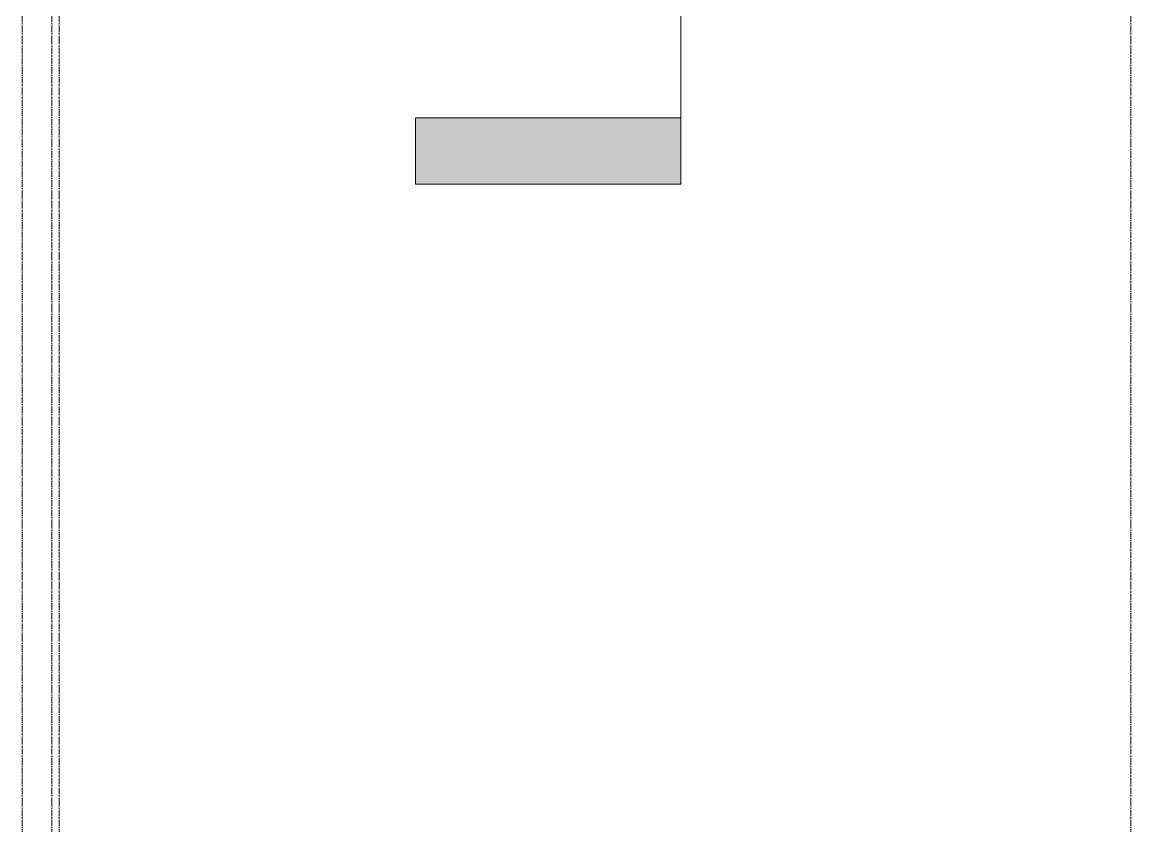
# Model space of a CAD drawing. Header units: inches. Extents: x -23227 to -2744, y -314 to 853.
# Drawn here: x -19434.2 to -19133.7, y -273.2 to -53.7 of the extents above; entities that cross this region are included whole.
import ezdxf

# ---------------------------------------------------------------- set-up
doc = ezdxf.new("R2010")
doc.units = ezdxf.units.IN
doc.header["$MEASUREMENT"] = 0
doc.linetypes.add('Grid Line 1_2_', pattern=[0.875, 0.5, -0.125, 0.125, -0.125])
doc.layers.add('G-ANNO-SYMB', color=111, linetype='Continuous', lineweight=9)
doc.layers.add('S-GRID', color=1, linetype='Continuous', lineweight=9)

# ---------------------------------------------------------------- blocks, each defined once
blk = doc.blocks.new('Section - 3_32_ x 3_8_-18514-Section 8')
at = {"layer": 'G-ANNO-SYMB'}
blk.add_hatch(color=256, dxfattribs=at).paths.add_polyline_path([(-24220.84, -26.7), (-24148.84, -26.7), (-24148.84, -44.7), (-24220.84, -44.7)], flags=0)
for p, q in [((-24220.84, -26.7), (-24220.84, -44.7)), ((-24148.84, -26.7), (-24220.84, -26.7)), ((-24148.84, -44.7), (-24148.84, -26.7)), ((-24220.84, -44.7), (-24148.84, -44.7))]:
    blk.add_line(p, q, dxfattribs=at)

msp = doc.modelspace()

# ---------------------------------------------------------------- linework, layer by layer
at = {"layer": 'G-ANNO-SYMB'}
msp.add_line((-19255.62536, 545.15708), (-19255.62536, -79.66081), dxfattribs=at)
at = {"layer": 'S-GRID', "linetype": 'Grid Line 1_2_'}
for p, q in [((-19434.19863, -273.16081), (-19434.19863, 489.49301)), ((-19434.19863, -273.16081), (-19434.19863, 489.49301)), ((-19426.19863, -273.16081), (-19426.19863, 489.49301)), ((-19424.19863, -273.16081), (-19424.19863, 489.49301)), ((-19133.69863, -273.16081), (-19133.69863, 489.49301)), ((-19133.69863, -273.16081), (-19133.69863, 489.49301))]:
    msp.add_line(p, q, dxfattribs=at)

# ---------------------------------------------------------------- block references
at = {"layer": 'G-ANNO-SYMB'}
msp.add_blockref('Section - 3_32_ x 3_8_-18514-Section 8', (4893.20995, -52.95702), dxfattribs=at)

doc.saveas('drawing.dxf')
